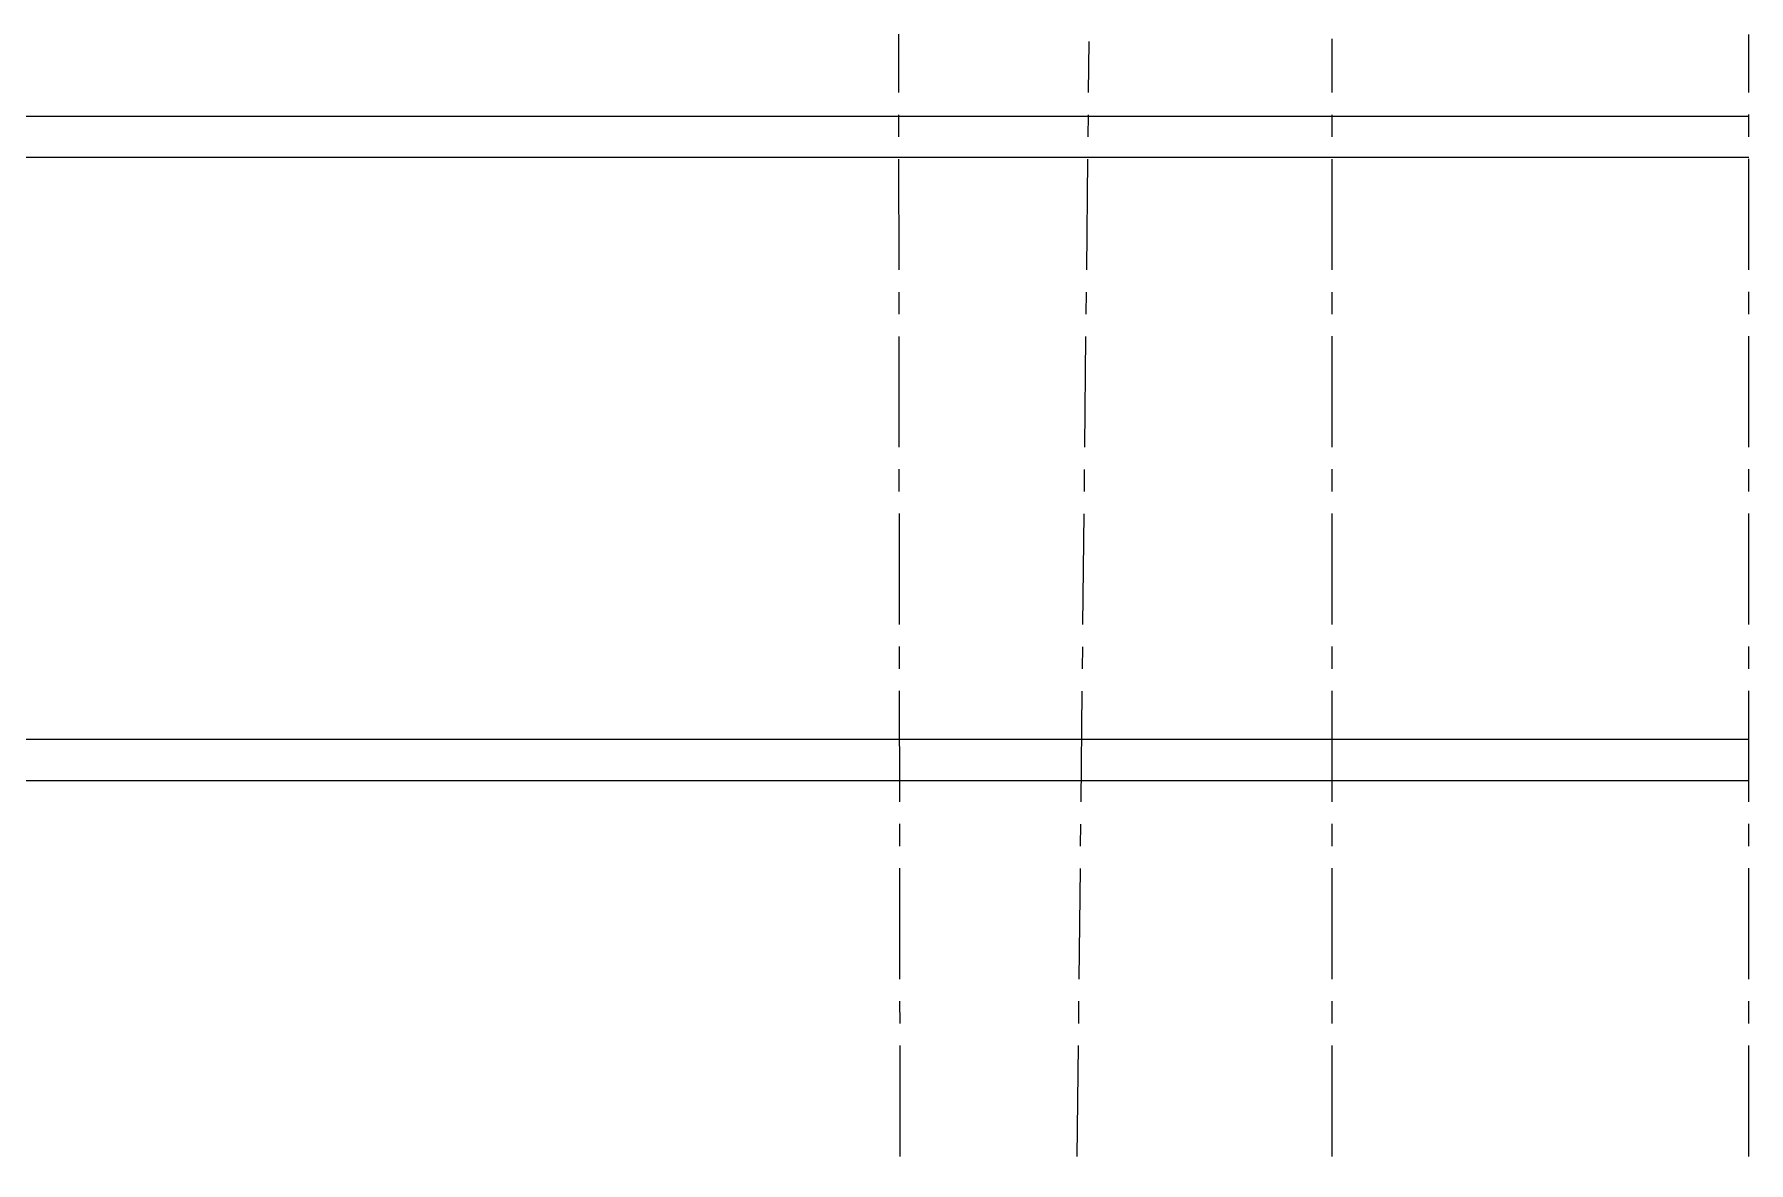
# Model space of a CAD drawing. Header units: millimetres. Extents: x -8689834 to 9419935, y -117443 to 166298.
# Drawn here: x -213412 to -194082, y -99564 to -86835 of the extents above; entities that cross this region are included whole.
import ezdxf

# ---------------------------------------------------------------- set-up
doc = ezdxf.new("R2010")
doc.units = ezdxf.units.MM
doc.header["$MEASUREMENT"] = 0
doc.linetypes.add('CENTER', pattern=[2, 1.25, -0.25, 0.25, -0.25])
doc.layers.add('PDF __ВК-стены', color=7, linetype='Continuous')
doc.layers.add('АР_Оси', color=195, linetype='Continuous', lineweight=9)

msp = doc.modelspace()

# ---------------------------------------------------------------- linework, layer by layer
at = {"layer": 'PDF __ВК-стены', "color": 18, "lineweight": 25, "true_color": 0x000000}
for points in [[(-227717.8, -87757.7), (-194082.3, -87757.7)], [(-227717.8, -88223.4), (-194082.3, -88223.4)], [(-227717.8, -88223.4), (-194082.3, -88223.4)], [(-227717.8, -94788), (-194082.3, -94788)], [(-227717.8, -95253.7), (-194082.3, -95253.7)]]:
    msp.add_lwpolyline(points, dxfattribs=at)
at = {"layer": 'АР_Оси', "color": 18, "linetype": 'CENTER', "ltscale": 1000, "true_color": 0x000000}
for p, q in [((-203633.9, -111492.5), (-203665.3, -86835.4)), ((-201779.2, -111492.5), (-201519, -86915.4)), ((-198779.2, -111492.5), (-198779.2, -86887)), ((-194082.3, -111492.1), (-194082.3, -86839.6))]:
    msp.add_line(p, q, dxfattribs=at)

doc.saveas('drawing.dxf')
